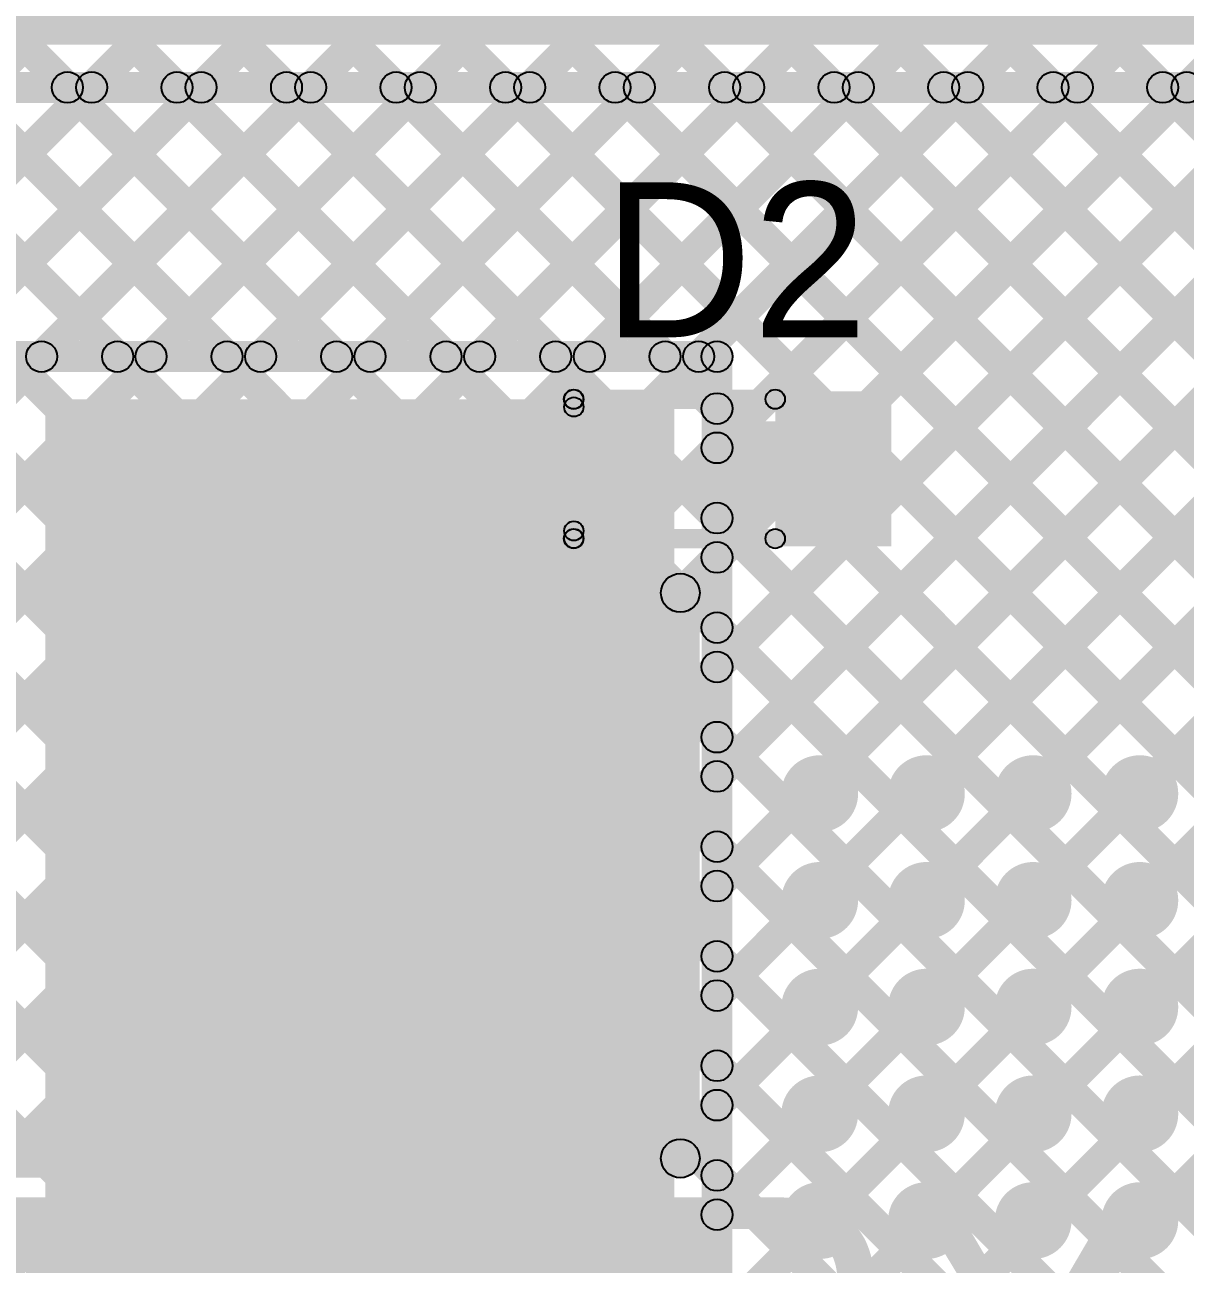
# Model space of a CAD drawing. Header units: millimetres. Extents: x -0.28 to 3.03, y -0.05 to 3.12.
# Drawn here: x 0.5597 to 0.8594, y 0.2677 to 0.5877 of the extents above; entities that cross this region are included whole.
import ezdxf

# ---------------------------------------------------------------- set-up
doc = ezdxf.new("R2010")
doc.units = ezdxf.units.MM
doc.header["$MEASUREMENT"] = 0
for name, color, linetype in [('BottomLayer', 5, 'Continuous'), ('BottomSolder', 6, 'Continuous'), ('TopLayer', 1, 'Continuous'), ('TopOverlay', 2, 'Continuous'), ('TopPaste', 8, 'Continuous'), ('TopSolder', 216, 'Continuous'), ('ViaHoleLayer', 16, 'Continuous')]:
    doc.layers.add(name, color=color, linetype=linetype)

# ---------------------------------------------------------------- blocks, each defined once
blk = doc.blocks.new('LESD5Z5_0CT1G_13')
at = {"layer": 'TopLayer'}
for points in [[(-0.03583, 0.00827), (-0.01929, 0.00827), (-0.01929, -0.00827), (-0.03583, -0.00827)], [(0.01929, 0.00827), (0.03583, 0.00827), (0.03583, -0.00827), (0.01929, -0.00827)]]:
    blk.add_hatch(color=1, dxfattribs=at).paths.add_polyline_path(points)
at = {"layer": 'TopOverlay'}
h = blk.add_hatch(color=2, dxfattribs=at)
edge = h.paths.add_edge_path()
edge.add_arc((-0.024, 0.018), 0.0025, 0, 360)
h = blk.add_hatch(color=2, dxfattribs=at)
edge = h.paths.add_edge_path()
edge.add_arc((-0.02394, 0.01797), 0.0025, 0, 360)
for points in [[(-0.024, 0.0155), (-0.024, 0.0205), (0.02806, 0.0205), (0.02806, 0.0155)], [(0.02806, 0.011), (0.05806, 0.011), (0.05806, 0.02), (0.02806, 0.02)], [(-0.02144, 0.016), (-0.02644, 0.016), (-0.02644, 0.01797), (-0.02144, 0.01797)], [(0.038, -0.015), (0.05806, -0.015), (0.05806, 0.015), (0.038, 0.015)], [(0.02806, -0.02), (0.05806, -0.02), (0.05806, -0.011), (0.02806, -0.011)], [(-0.024, -0.0205), (-0.024, -0.0155), (0.02806, -0.0155), (0.02806, -0.0205)], [(-0.02144, -0.01797), (-0.02644, -0.01797), (-0.02644, -0.016), (-0.02144, -0.016)]]:
    blk.add_hatch(color=2, dxfattribs=at).paths.add_polyline_path(points)
h = blk.add_hatch(color=2, dxfattribs=at)
edge = h.paths.add_edge_path()
edge.add_arc((0.02806, 0.018), 0.0025, 0, 360)
h = blk.add_hatch(color=2, dxfattribs=at)
edge = h.paths.add_edge_path()
edge.add_arc((-0.02394, 0.016), 0.0025, 0, 360)
h = blk.add_hatch(color=2, dxfattribs=at)
edge = h.paths.add_edge_path()
edge.add_arc((-0.024, -0.018), 0.0025, 0, 360)
h = blk.add_hatch(color=2, dxfattribs=at)
edge = h.paths.add_edge_path()
edge.add_arc((-0.02394, -0.016), 0.0025, 0, 360)
h = blk.add_hatch(color=2, dxfattribs=at)
edge = h.paths.add_edge_path()
edge.add_arc((-0.02394, -0.01797), 0.0025, 0, 360)
h = blk.add_hatch(color=2, dxfattribs=at)
edge = h.paths.add_edge_path()
edge.add_arc((0.02806, -0.018), 0.0025, 0, 360)
at = {"layer": 'TopPaste'}
for points in [[(-0.03583, 0.00827), (-0.01929, 0.00827), (-0.01929, -0.00827), (-0.03583, -0.00827)], [(0.01929, 0.00827), (0.03583, 0.00827), (0.03583, -0.00827), (0.01929, -0.00827)]]:
    blk.add_hatch(color=8, dxfattribs=at).paths.add_polyline_path(points)
at = {"layer": 'TopSolder'}
for points in [[(-0.03983, 0.01227), (-0.01529, 0.01227), (-0.01529, -0.01227), (-0.03983, -0.01227)], [(0.01529, 0.01227), (0.03983, 0.01227), (0.03983, -0.01227), (0.01529, -0.01227)]]:
    blk.add_hatch(color=216, dxfattribs=at).paths.add_polyline_path(points)
at = {"layer": 'TopOverlay'}
for centre in [(-0.024, 0.018), (-0.02394, 0.01797), (0.02806, 0.018), (-0.02394, 0.016), (-0.024, -0.018), (-0.02394, -0.016), (-0.02394, -0.01797), (0.02806, -0.018)]:
    blk.add_circle(centre, 0.0025, dxfattribs=at)
blk = doc.blocks.new('RES_2512_62')
at = {"layer": 'TopLayer'}
blk.add_hatch(color=1, dxfattribs=at).paths.add_polyline_path([(-0.15945, 0.06693), (-0.09646, 0.06693), (-0.09646, -0.06693), (-0.15945, -0.06693)])
at = {"layer": 'TopOverlay'}
h = blk.add_hatch(color=2, dxfattribs=at)
edge = h.paths.add_edge_path()
edge.add_arc((-0.167, 0.073), 0.005, 0, 360)
h = blk.add_hatch(color=2, dxfattribs=at)
edge = h.paths.add_edge_path()
edge.add_arc((-0.167, 0.073), 0.005, 0, 360)
for points in [[(0.16679, 0.078), (0.16679, 0.068), (-0.167, 0.068), (-0.167, 0.078)], [(-0.172, 0.073), (-0.162, 0.073), (-0.162, -0.073), (-0.172, -0.073)], [(0.16679, -0.068), (0.16679, -0.078), (-0.167, -0.078), (-0.167, -0.068)]]:
    blk.add_hatch(color=2, dxfattribs=at).paths.add_polyline_path(points)
h = blk.add_hatch(color=2, dxfattribs=at)
edge = h.paths.add_edge_path()
edge.add_arc((-0.167, -0.073), 0.005, 0, 360)
h = blk.add_hatch(color=2, dxfattribs=at)
edge = h.paths.add_edge_path()
edge.add_arc((-0.167, -0.073), 0.005, 0, 360)
at = {"layer": 'TopPaste'}
blk.add_hatch(color=8, dxfattribs=at).paths.add_polyline_path([(-0.15945, 0.06693), (-0.09646, 0.06693), (-0.09646, -0.06693), (-0.15945, -0.06693)])
at = {"layer": 'TopSolder'}
blk.add_hatch(color=216, dxfattribs=at).paths.add_polyline_path([(-0.16345, 0.07093), (-0.09246, 0.07093), (-0.09246, -0.07093), (-0.16345, -0.07093)])
at = {"layer": 'TopOverlay'}
for centre in [(-0.167, 0.073), (-0.167, 0.073), (-0.167, -0.073), (-0.167, -0.073)]:
    blk.add_circle(centre, 0.005, dxfattribs=at)

msp = doc.modelspace()

# ---------------------------------------------------------------- hatches: boundary and pattern name
at = {"layer": 'BottomLayer'}
for points in [[(0.211, 0.5825), (0.211, 0.6075), (1.107, 0.6075), (1.107, 0.5825)], [(0.0592, 0.04808), (0.05354, 0.05373), (0.57414, 0.57433), (0.57979, 0.56867)], [(0.08748, 0.04808), (0.08183, 0.05373), (0.60242, 0.57433), (0.60808, 0.56867)], [(0.11577, 0.04808), (0.11011, 0.05373), (0.63071, 0.57433), (0.63636, 0.56867)], [(0.14405, 0.04808), (0.13839, 0.05373), (0.65899, 0.57433), (0.66465, 0.56867)], [(0.17234, 0.04808), (0.16668, 0.05373), (0.68727, 0.57433), (0.69293, 0.56867)], [(0.20062, 0.04808), (0.19496, 0.05373), (0.71556, 0.57433), (0.72122, 0.56867)], [(0.22073, 0.5675), (0.22073, 0.5755), (1.09727, 0.5755), (1.09727, 0.5675)], [(0.2289, 0.04808), (0.22325, 0.05373), (0.74384, 0.57433), (0.7495, 0.56867)], [(0.25719, 0.04808), (0.25153, 0.05373), (0.77213, 0.57433), (0.77778, 0.56867)], [(0.25677, 0.56867), (0.26242, 0.57433), (0.68392, 0.15283), (0.67827, 0.14717)], [(0.28547, 0.04808), (0.27982, 0.05373), (0.80041, 0.57433), (0.80607, 0.56867)], [(0.28505, 0.56867), (0.29071, 0.57433), (0.71221, 0.15283), (0.70655, 0.14717)], [(0.31376, 0.04808), (0.3081, 0.05373), (0.8287, 0.57433), (0.83435, 0.56867)], [(0.31334, 0.56867), (0.31899, 0.57433), (0.83959, 0.05373), (0.83393, 0.04808)], [(0.34204, 0.04808), (0.33638, 0.05373), (0.85698, 0.57433), (0.86264, 0.56867)], [(0.34162, 0.56867), (0.34728, 0.57433), (0.86787, 0.05373), (0.86221, 0.04808)], [(0.37033, 0.04808), (0.36467, 0.05373), (0.88526, 0.57433), (0.89092, 0.56867)], [(0.3699, 0.56867), (0.37556, 0.57433), (0.89616, 0.05373), (0.8905, 0.04808)], [(0.39861, 0.04808), (0.39295, 0.05373), (0.91355, 0.57433), (0.91921, 0.56867)], [(0.39819, 0.56867), (0.40385, 0.57433), (0.92444, 0.05373), (0.91878, 0.04808)], [(0.42647, 0.56867), (0.43213, 0.57433), (0.95272, 0.05373), (0.94707, 0.04808)], [(0.45476, 0.56867), (0.46041, 0.57433), (0.98101, 0.05373), (0.97535, 0.04808)], [(0.48304, 0.56867), (0.4887, 0.57433), (1.00929, 0.05373), (1.00364, 0.04808)], [(0.51133, 0.56867), (0.51698, 0.57433), (1.03758, 0.05373), (1.03192, 0.04808)], [(0.53961, 0.56867), (0.54527, 0.57433), (1.06586, 0.05373), (1.0602, 0.04808)], [(0.56789, 0.56867), (0.57355, 0.57433), (1.09415, 0.05373), (1.08849, 0.04808)], [(0.59618, 0.56867), (0.60184, 0.57433), (1.12243, 0.05373), (1.11677, 0.04808)], [(0.62446, 0.56867), (0.63012, 0.57433), (1.15071, 0.05373), (1.14506, 0.04808)], [(0.65275, 0.56867), (0.6584, 0.57433), (1.179, 0.05373), (1.17334, 0.04808)], [(0.68103, 0.56867), (0.68669, 0.57433), (1.20728, 0.05373), (1.20163, 0.04808)], [(0.70932, 0.56867), (0.71497, 0.57433), (1.23557, 0.05373), (1.22991, 0.04808)], [(0.7376, 0.56867), (0.74326, 0.57433), (0.88133, 0.43625), (0.87568, 0.4306)], [(0.76588, 0.56867), (0.77154, 0.57433), (0.88133, 0.46454), (0.87568, 0.45888)], [(0.79417, 0.56867), (0.79983, 0.57433), (0.88133, 0.49282), (0.87568, 0.48716)], [(0.82245, 0.56867), (0.82811, 0.57433), (0.88411, 0.51832), (0.87846, 0.51267)], [(0.85074, 0.56867), (0.85639, 0.57433), (0.9124, 0.51832), (0.90674, 0.51267)], [(0.42689, 0.04808), (0.42124, 0.05373), (0.87568, 0.50817), (0.88133, 0.50251)], [(0.55427, 0.14717), (0.54862, 0.15283), (0.87568, 0.47989), (0.88133, 0.47423)], [(0.58256, 0.14717), (0.5769, 0.15283), (0.87568, 0.4516), (0.88133, 0.44595)], [(0.6957, 0.14717), (0.69004, 0.15283), (0.98567, 0.44846), (0.99132, 0.4428)], [(0.72398, 0.14717), (0.71832, 0.15283), (1.00202, 0.43652), (1.00767, 0.43087)], [(0.61084, 0.14717), (0.60519, 0.15283), (0.88569, 0.43333), (0.89135, 0.42768)], [(0.63913, 0.14717), (0.63347, 0.15283), (0.91397, 0.43333), (0.91963, 0.42768)], [(0.66741, 0.14717), (0.66175, 0.15283), (0.94226, 0.43333), (0.94792, 0.42768)]]:
    msp.add_hatch(color=5, dxfattribs=at).paths.add_polyline_path(points)
h = msp.add_hatch(color=5, dxfattribs=at)
edge = h.paths.add_edge_path()
edge.add_arc((0.57072, 0.5715), 0.004, 0, 360)
h = msp.add_hatch(color=5, dxfattribs=at)
edge = h.paths.add_edge_path()
edge.add_arc((0.57697, 0.5715), 0.004, 0, 360)
h = msp.add_hatch(color=5, dxfattribs=at)
edge = h.paths.add_edge_path()
edge.add_arc((0.59901, 0.5715), 0.004, 0, 360)
h = msp.add_hatch(color=5, dxfattribs=at)
edge = h.paths.add_edge_path()
edge.add_arc((0.60525, 0.5715), 0.004, 0, 360)
h = msp.add_hatch(color=5, dxfattribs=at)
edge = h.paths.add_edge_path()
edge.add_arc((0.62729, 0.5715), 0.004, 0, 360)
h = msp.add_hatch(color=5, dxfattribs=at)
edge = h.paths.add_edge_path()
edge.add_arc((0.63353, 0.5715), 0.004, 0, 360)
h = msp.add_hatch(color=5, dxfattribs=at)
edge = h.paths.add_edge_path()
edge.add_arc((0.65558, 0.5715), 0.004, 0, 360)
h = msp.add_hatch(color=5, dxfattribs=at)
edge = h.paths.add_edge_path()
edge.add_arc((0.66182, 0.5715), 0.004, 0, 360)
h = msp.add_hatch(color=5, dxfattribs=at)
edge = h.paths.add_edge_path()
edge.add_arc((0.68386, 0.5715), 0.004, 0, 360)
h = msp.add_hatch(color=5, dxfattribs=at)
edge = h.paths.add_edge_path()
edge.add_arc((0.6901, 0.5715), 0.004, 0, 360)
h = msp.add_hatch(color=5, dxfattribs=at)
edge = h.paths.add_edge_path()
edge.add_arc((0.71214, 0.5715), 0.004, 0, 360)
h = msp.add_hatch(color=5, dxfattribs=at)
edge = h.paths.add_edge_path()
edge.add_arc((0.71839, 0.5715), 0.004, 0, 360)
h = msp.add_hatch(color=5, dxfattribs=at)
edge = h.paths.add_edge_path()
edge.add_arc((0.74043, 0.5715), 0.004, 0, 360)
h = msp.add_hatch(color=5, dxfattribs=at)
edge = h.paths.add_edge_path()
edge.add_arc((0.74667, 0.5715), 0.004, 0, 360)
h = msp.add_hatch(color=5, dxfattribs=at)
edge = h.paths.add_edge_path()
edge.add_arc((0.76871, 0.5715), 0.004, 0, 360)
h = msp.add_hatch(color=5, dxfattribs=at)
edge = h.paths.add_edge_path()
edge.add_arc((0.77496, 0.5715), 0.004, 0, 360)
h = msp.add_hatch(color=5, dxfattribs=at)
edge = h.paths.add_edge_path()
edge.add_arc((0.797, 0.5715), 0.004, 0, 360)
h = msp.add_hatch(color=5, dxfattribs=at)
edge = h.paths.add_edge_path()
edge.add_arc((0.80324, 0.5715), 0.004, 0, 360)
h = msp.add_hatch(color=5, dxfattribs=at)
edge = h.paths.add_edge_path()
edge.add_arc((0.82528, 0.5715), 0.004, 0, 360)
h = msp.add_hatch(color=5, dxfattribs=at)
edge = h.paths.add_edge_path()
edge.add_arc((0.83152, 0.5715), 0.004, 0, 360)
h = msp.add_hatch(color=5, dxfattribs=at)
edge = h.paths.add_edge_path()
edge.add_arc((0.85357, 0.5715), 0.004, 0, 360)
h = msp.add_hatch(color=5, dxfattribs=at)
edge = h.paths.add_edge_path()
edge.add_arc((0.85981, 0.5715), 0.004, 0, 360)
h = msp.add_hatch(color=5, dxfattribs=at)
edge = h.paths.add_edge_path()
edge.add_arc((0.765, 0.38917), 0.00886, 0, 360)
h = msp.add_hatch(color=5, dxfattribs=at)
edge = h.paths.add_edge_path()
edge.add_arc((0.79256, 0.38917), 0.00886, 0, 360)
h = msp.add_hatch(color=5, dxfattribs=at)
edge = h.paths.add_edge_path()
edge.add_arc((0.82012, 0.38917), 0.00886, 0, 360)
h = msp.add_hatch(color=5, dxfattribs=at)
edge = h.paths.add_edge_path()
edge.add_arc((0.84768, 0.38917), 0.00886, 0, 360)
h = msp.add_hatch(color=5, dxfattribs=at)
edge = h.paths.add_edge_path()
edge.add_arc((0.765, 0.36161), 0.00886, 0, 360)
h = msp.add_hatch(color=5, dxfattribs=at)
edge = h.paths.add_edge_path()
edge.add_arc((0.79256, 0.36161), 0.00886, 0, 360)
h = msp.add_hatch(color=5, dxfattribs=at)
edge = h.paths.add_edge_path()
edge.add_arc((0.82012, 0.36161), 0.00886, 0, 360)
h = msp.add_hatch(color=5, dxfattribs=at)
edge = h.paths.add_edge_path()
edge.add_arc((0.84768, 0.36161), 0.00886, 0, 360)
h = msp.add_hatch(color=5, dxfattribs=at)
edge = h.paths.add_edge_path()
edge.add_arc((0.765, 0.33406), 0.00886, 0, 360)
h = msp.add_hatch(color=5, dxfattribs=at)
edge = h.paths.add_edge_path()
edge.add_arc((0.79256, 0.33406), 0.00886, 0, 360)
h = msp.add_hatch(color=5, dxfattribs=at)
edge = h.paths.add_edge_path()
edge.add_arc((0.82012, 0.33406), 0.00886, 0, 360)
h = msp.add_hatch(color=5, dxfattribs=at)
edge = h.paths.add_edge_path()
edge.add_arc((0.84768, 0.33406), 0.00886, 0, 360)
h = msp.add_hatch(color=5, dxfattribs=at)
edge = h.paths.add_edge_path()
edge.add_arc((0.765, 0.3065), 0.00886, 0, 360)
h = msp.add_hatch(color=5, dxfattribs=at)
edge = h.paths.add_edge_path()
edge.add_arc((0.79256, 0.3065), 0.00886, 0, 360)
h = msp.add_hatch(color=5, dxfattribs=at)
edge = h.paths.add_edge_path()
edge.add_arc((0.82012, 0.3065), 0.00886, 0, 360)
h = msp.add_hatch(color=5, dxfattribs=at)
edge = h.paths.add_edge_path()
edge.add_arc((0.84768, 0.3065), 0.00886, 0, 360)
h = msp.add_hatch(color=5, dxfattribs=at)
edge = h.paths.add_edge_path()
edge.add_arc((0.765, 0.27894), 0.00886, 0, 360)
h = msp.add_hatch(color=5, dxfattribs=at)
edge = h.paths.add_edge_path()
edge.add_arc((0.79256, 0.27894), 0.00886, 0, 360)
h = msp.add_hatch(color=5, dxfattribs=at)
edge = h.paths.add_edge_path()
edge.add_arc((0.82012, 0.27894), 0.00886, 0, 360)
h = msp.add_hatch(color=5, dxfattribs=at)
edge = h.paths.add_edge_path()
edge.add_arc((0.84768, 0.27894), 0.00886, 0, 360)
at = {"layer": 'BottomSolder'}
h = msp.add_hatch(color=6, dxfattribs=at)
edge = h.paths.add_edge_path()
edge.add_arc((0.765, 0.38917), 0.00991, 0, 360)
h = msp.add_hatch(color=6, dxfattribs=at)
edge = h.paths.add_edge_path()
edge.add_arc((0.79256, 0.38917), 0.00991, 0, 360)
h = msp.add_hatch(color=6, dxfattribs=at)
edge = h.paths.add_edge_path()
edge.add_arc((0.82012, 0.38917), 0.00991, 0, 360)
h = msp.add_hatch(color=6, dxfattribs=at)
edge = h.paths.add_edge_path()
edge.add_arc((0.84768, 0.38917), 0.00991, 0, 360)
h = msp.add_hatch(color=6, dxfattribs=at)
edge = h.paths.add_edge_path()
edge.add_arc((0.765, 0.36161), 0.00991, 0, 360)
h = msp.add_hatch(color=6, dxfattribs=at)
edge = h.paths.add_edge_path()
edge.add_arc((0.79256, 0.36161), 0.00991, 0, 360)
h = msp.add_hatch(color=6, dxfattribs=at)
edge = h.paths.add_edge_path()
edge.add_arc((0.82012, 0.36161), 0.00991, 0, 360)
h = msp.add_hatch(color=6, dxfattribs=at)
edge = h.paths.add_edge_path()
edge.add_arc((0.84768, 0.36161), 0.00991, 0, 360)
h = msp.add_hatch(color=6, dxfattribs=at)
edge = h.paths.add_edge_path()
edge.add_arc((0.765, 0.33406), 0.00991, 0, 360)
h = msp.add_hatch(color=6, dxfattribs=at)
edge = h.paths.add_edge_path()
edge.add_arc((0.79256, 0.33406), 0.00991, 0, 360)
h = msp.add_hatch(color=6, dxfattribs=at)
edge = h.paths.add_edge_path()
edge.add_arc((0.82012, 0.33406), 0.00991, 0, 360)
h = msp.add_hatch(color=6, dxfattribs=at)
edge = h.paths.add_edge_path()
edge.add_arc((0.84768, 0.33406), 0.00991, 0, 360)
h = msp.add_hatch(color=6, dxfattribs=at)
edge = h.paths.add_edge_path()
edge.add_arc((0.765, 0.3065), 0.00991, 0, 360)
h = msp.add_hatch(color=6, dxfattribs=at)
edge = h.paths.add_edge_path()
edge.add_arc((0.79256, 0.3065), 0.00991, 0, 360)
h = msp.add_hatch(color=6, dxfattribs=at)
edge = h.paths.add_edge_path()
edge.add_arc((0.82012, 0.3065), 0.00991, 0, 360)
h = msp.add_hatch(color=6, dxfattribs=at)
edge = h.paths.add_edge_path()
edge.add_arc((0.84768, 0.3065), 0.00991, 0, 360)
h = msp.add_hatch(color=6, dxfattribs=at)
edge = h.paths.add_edge_path()
edge.add_arc((0.765, 0.27894), 0.00991, 0, 360)
h = msp.add_hatch(color=6, dxfattribs=at)
edge = h.paths.add_edge_path()
edge.add_arc((0.79256, 0.27894), 0.00991, 0, 360)
h = msp.add_hatch(color=6, dxfattribs=at)
edge = h.paths.add_edge_path()
edge.add_arc((0.82012, 0.27894), 0.00991, 0, 360)
h = msp.add_hatch(color=6, dxfattribs=at)
edge = h.paths.add_edge_path()
edge.add_arc((0.84768, 0.27894), 0.00991, 0, 360)
at = {"layer": 'TopLayer'}
for points in [[(0.42801, 0.44517), (0.42235, 0.45083), (0.76535, 0.79383), (0.77101, 0.78817)], [(0.45629, 0.44517), (0.45064, 0.45083), (0.79364, 0.79383), (0.79929, 0.78817)], [(0.45629, 0.44517), (0.45064, 0.45083), (0.79364, 0.79383), (0.79929, 0.78817)], [(0.48183, 0.44242), (0.47617, 0.44808), (0.82192, 0.79383), (0.82758, 0.78817)], [(0.54638, 0.78817), (0.55204, 0.79383), (0.88133, 0.46454), (0.87568, 0.45888)], [(0.56686, 0.49917), (0.56121, 0.50483), (0.85021, 0.79383), (0.85586, 0.78817)], [(0.57467, 0.78817), (0.58033, 0.79383), (0.88133, 0.49282), (0.87568, 0.48716)], [(0.59515, 0.49917), (0.58949, 0.50483), (0.87849, 0.79383), (0.88415, 0.78817)], [(0.60595, 0.78517), (0.61161, 0.79083), (0.88411, 0.51832), (0.87846, 0.51267)], [(0.63424, 0.78517), (0.63989, 0.79083), (0.91083, 0.51989), (0.90517, 0.51424)], [(0.62343, 0.49917), (0.61777, 0.50483), (0.89217, 0.77923), (0.89783, 0.77357)], [(0.54117, 0.7651), (0.54683, 0.77076), (0.88133, 0.43625), (0.87568, 0.4306)], [(0.65172, 0.49917), (0.64606, 0.50483), (0.89217, 0.75094), (0.89783, 0.74528)], [(0.54117, 0.73682), (0.54683, 0.74247), (1.23617, 0.05313), (1.23052, 0.04747)], [(0.68, 0.49917), (0.67434, 0.50483), (0.89927, 0.72976), (0.90493, 0.7241)], [(0.7413, 0.39077), (0.73564, 0.39642), (1.06905, 0.72983), (1.07471, 0.72417)], [(0.70828, 0.49917), (0.70263, 0.50483), (0.92013, 0.72233), (0.92579, 0.71668)], [(0.73657, 0.49917), (0.73091, 0.50483), (0.94842, 0.72233), (0.95407, 0.71668)], [(0.7413, 0.47562), (0.73564, 0.48128), (0.9767, 0.72233), (0.98236, 0.71668)], [(0.7413, 0.41905), (0.73564, 0.42471), (1.03327, 0.72233), (1.03892, 0.71668)], [(0.7413, 0.44734), (0.73564, 0.45299), (1.00498, 0.72233), (1.01064, 0.71668)], [(0.54117, 0.70853), (0.54683, 0.71419), (1.20789, 0.05313), (1.20223, 0.04747)], [(0.54117, 0.68025), (0.54683, 0.6859), (0.7279, 0.50483), (0.72225, 0.49917)], [(0.43511, 0.67317), (0.44077, 0.67883), (0.61477, 0.50483), (0.60911, 0.49917)], [(0.46339, 0.67317), (0.46905, 0.67883), (0.64305, 0.50483), (0.63739, 0.49917)], [(0.49168, 0.67317), (0.49734, 0.67883), (0.67134, 0.50483), (0.66568, 0.49917)], [(0.51996, 0.67317), (0.52562, 0.67883), (0.69962, 0.50483), (0.69396, 0.49917)], [(0.42517, 0.65483), (0.43083, 0.66048), (0.58648, 0.50483), (0.58083, 0.49917)], [(0.554, 0.498), (0.554, 0.506), (0.73847, 0.506), (0.73847, 0.498)], [(0.7413, 0.36248), (0.73564, 0.36814), (0.87568, 0.50817), (0.88133, 0.50251)], [(0.74247, 0.0503), (0.73447, 0.0503), (0.73447, 0.502), (0.74247, 0.502)], [(0.565, 0.037), (0.72747, 0.037), (0.72747, 0.491), (0.565, 0.491)], [(0.73564, 0.48577), (0.7413, 0.49143), (1.1796, 0.05313), (1.17395, 0.04747)], [(0.7413, 0.3342), (0.73564, 0.33986), (0.87568, 0.47989), (0.88133, 0.47423)], [(0.73564, 0.45749), (0.7413, 0.46315), (1.15132, 0.05313), (1.14566, 0.04747)], [(0.7413, 0.30591), (0.73564, 0.31157), (0.87568, 0.4516), (0.88133, 0.44595)], [(0.7413, 0.19278), (0.73564, 0.19843), (0.98567, 0.44846), (0.99132, 0.4428)], [(0.7413, 0.16449), (0.73564, 0.17015), (1.00202, 0.43652), (1.00767, 0.43087)], [(0.73564, 0.42921), (0.7413, 0.43486), (1.12304, 0.05313), (1.11738, 0.04747)], [(0.7413, 0.24935), (0.73564, 0.255), (0.91397, 0.43333), (0.91963, 0.42768)], [(0.7413, 0.27763), (0.73564, 0.28329), (0.88569, 0.43333), (0.89135, 0.42768)], [(0.7413, 0.22106), (0.73564, 0.22672), (0.94226, 0.43333), (0.94792, 0.42768)], [(0.73564, 0.40092), (0.7413, 0.40658), (1.09475, 0.05313), (1.08909, 0.04747)], [(0.73564, 0.37264), (0.7413, 0.37829), (1.06647, 0.05313), (1.06081, 0.04747)], [(0.73564, 0.34435), (0.7413, 0.35001), (1.03818, 0.05313), (1.03253, 0.04747)], [(0.73564, 0.31607), (0.7413, 0.32173), (1.0099, 0.05313), (1.00424, 0.04747)], [(0.73564, 0.28778), (0.7413, 0.29344), (0.98161, 0.05313), (0.97596, 0.04747)]]:
    msp.add_hatch(color=1, dxfattribs=at).paths.add_polyline_path(points)
h = msp.add_hatch(color=1, dxfattribs=at)
edge = h.paths.add_edge_path()
edge.add_arc((0.56403, 0.502), 0.004, 0, 360)
h = msp.add_hatch(color=1, dxfattribs=at)
edge = h.paths.add_edge_path()
edge.add_arc((0.58365, 0.502), 0.004, 0, 360)
h = msp.add_hatch(color=1, dxfattribs=at)
edge = h.paths.add_edge_path()
edge.add_arc((0.59232, 0.502), 0.004, 0, 360)
h = msp.add_hatch(color=1, dxfattribs=at)
edge = h.paths.add_edge_path()
edge.add_arc((0.61194, 0.502), 0.004, 0, 360)
h = msp.add_hatch(color=1, dxfattribs=at)
edge = h.paths.add_edge_path()
edge.add_arc((0.6206, 0.502), 0.004, 0, 360)
h = msp.add_hatch(color=1, dxfattribs=at)
edge = h.paths.add_edge_path()
edge.add_arc((0.64022, 0.502), 0.004, 0, 360)
h = msp.add_hatch(color=1, dxfattribs=at)
edge = h.paths.add_edge_path()
edge.add_arc((0.64889, 0.502), 0.004, 0, 360)
h = msp.add_hatch(color=1, dxfattribs=at)
edge = h.paths.add_edge_path()
edge.add_arc((0.66851, 0.502), 0.004, 0, 360)
h = msp.add_hatch(color=1, dxfattribs=at)
edge = h.paths.add_edge_path()
edge.add_arc((0.67717, 0.502), 0.004, 0, 360)
h = msp.add_hatch(color=1, dxfattribs=at)
edge = h.paths.add_edge_path()
edge.add_arc((0.69679, 0.502), 0.004, 0, 360)
h = msp.add_hatch(color=1, dxfattribs=at)
edge = h.paths.add_edge_path()
edge.add_arc((0.70546, 0.502), 0.004, 0, 360)
h = msp.add_hatch(color=1, dxfattribs=at)
edge = h.paths.add_edge_path()
edge.add_arc((0.72508, 0.502), 0.004, 0, 360)
h = msp.add_hatch(color=1, dxfattribs=at)
edge = h.paths.add_edge_path()
edge.add_arc((0.73374, 0.502), 0.004, 0, 360)
h = msp.add_hatch(color=1, dxfattribs=at)
edge = h.paths.add_edge_path()
edge.add_arc((0.73847, 0.502), 0.004, 0, 360)
h = msp.add_hatch(color=1, dxfattribs=at)
edge = h.paths.add_edge_path()
edge.add_arc((0.73847, 0.502), 0.004, 0, 360)
h = msp.add_hatch(color=1, dxfattribs=at)
edge = h.paths.add_edge_path()
edge.add_arc((0.73847, 0.4886), 0.004, 0, 360)
h = msp.add_hatch(color=1, dxfattribs=at)
edge = h.paths.add_edge_path()
edge.add_arc((0.73847, 0.47845), 0.004, 0, 360)
h = msp.add_hatch(color=1, dxfattribs=at)
edge = h.paths.add_edge_path()
edge.add_arc((0.73847, 0.46032), 0.004, 0, 360)
h = msp.add_hatch(color=1, dxfattribs=at)
edge = h.paths.add_edge_path()
edge.add_arc((0.73847, 0.45016), 0.004, 0, 360)
h = msp.add_hatch(color=1, dxfattribs=at)
edge = h.paths.add_edge_path()
edge.add_arc((0.73847, 0.43203), 0.004, 0, 360)
h = msp.add_hatch(color=1, dxfattribs=at)
edge = h.paths.add_edge_path()
edge.add_arc((0.73847, 0.42188), 0.004, 0, 360)
h = msp.add_hatch(color=1, dxfattribs=at)
edge = h.paths.add_edge_path()
edge.add_arc((0.73847, 0.40375), 0.004, 0, 360)
h = msp.add_hatch(color=1, dxfattribs=at)
edge = h.paths.add_edge_path()
edge.add_arc((0.73847, 0.3936), 0.004, 0, 360)
h = msp.add_hatch(color=1, dxfattribs=at)
edge = h.paths.add_edge_path()
edge.add_arc((0.765, 0.38917), 0.00886, 0, 360)
h = msp.add_hatch(color=1, dxfattribs=at)
edge = h.paths.add_edge_path()
edge.add_arc((0.79256, 0.38917), 0.00886, 0, 360)
h = msp.add_hatch(color=1, dxfattribs=at)
edge = h.paths.add_edge_path()
edge.add_arc((0.82012, 0.38917), 0.00886, 0, 360)
h = msp.add_hatch(color=1, dxfattribs=at)
edge = h.paths.add_edge_path()
edge.add_arc((0.84768, 0.38917), 0.00886, 0, 360)
h = msp.add_hatch(color=1, dxfattribs=at)
edge = h.paths.add_edge_path()
edge.add_arc((0.73847, 0.37547), 0.004, 0, 360)
h = msp.add_hatch(color=1, dxfattribs=at)
edge = h.paths.add_edge_path()
edge.add_arc((0.73847, 0.36531), 0.004, 0, 360)
h = msp.add_hatch(color=1, dxfattribs=at)
edge = h.paths.add_edge_path()
edge.add_arc((0.765, 0.36161), 0.00886, 0, 360)
h = msp.add_hatch(color=1, dxfattribs=at)
edge = h.paths.add_edge_path()
edge.add_arc((0.79256, 0.36161), 0.00886, 0, 360)
h = msp.add_hatch(color=1, dxfattribs=at)
edge = h.paths.add_edge_path()
edge.add_arc((0.82012, 0.36161), 0.00886, 0, 360)
h = msp.add_hatch(color=1, dxfattribs=at)
edge = h.paths.add_edge_path()
edge.add_arc((0.84768, 0.36161), 0.00886, 0, 360)
h = msp.add_hatch(color=1, dxfattribs=at)
edge = h.paths.add_edge_path()
edge.add_arc((0.73847, 0.34718), 0.004, 0, 360)
h = msp.add_hatch(color=1, dxfattribs=at)
edge = h.paths.add_edge_path()
edge.add_arc((0.765, 0.33406), 0.00886, 0, 360)
h = msp.add_hatch(color=1, dxfattribs=at)
edge = h.paths.add_edge_path()
edge.add_arc((0.79256, 0.33406), 0.00886, 0, 360)
h = msp.add_hatch(color=1, dxfattribs=at)
edge = h.paths.add_edge_path()
edge.add_arc((0.82012, 0.33406), 0.00886, 0, 360)
h = msp.add_hatch(color=1, dxfattribs=at)
edge = h.paths.add_edge_path()
edge.add_arc((0.84768, 0.33406), 0.00886, 0, 360)
h = msp.add_hatch(color=1, dxfattribs=at)
edge = h.paths.add_edge_path()
edge.add_arc((0.73847, 0.33703), 0.004, 0, 360)
h = msp.add_hatch(color=1, dxfattribs=at)
edge = h.paths.add_edge_path()
edge.add_arc((0.73847, 0.3189), 0.004, 0, 360)
h = msp.add_hatch(color=1, dxfattribs=at)
edge = h.paths.add_edge_path()
edge.add_arc((0.765, 0.3065), 0.00886, 0, 360)
h = msp.add_hatch(color=1, dxfattribs=at)
edge = h.paths.add_edge_path()
edge.add_arc((0.79256, 0.3065), 0.00886, 0, 360)
h = msp.add_hatch(color=1, dxfattribs=at)
edge = h.paths.add_edge_path()
edge.add_arc((0.82012, 0.3065), 0.00886, 0, 360)
h = msp.add_hatch(color=1, dxfattribs=at)
edge = h.paths.add_edge_path()
edge.add_arc((0.84768, 0.3065), 0.00886, 0, 360)
h = msp.add_hatch(color=1, dxfattribs=at)
edge = h.paths.add_edge_path()
edge.add_arc((0.73847, 0.30874), 0.004, 0, 360)
h = msp.add_hatch(color=1, dxfattribs=at)
edge = h.paths.add_edge_path()
edge.add_arc((0.73847, 0.29061), 0.004, 0, 360)
h = msp.add_hatch(color=1, dxfattribs=at)
edge = h.paths.add_edge_path()
edge.add_arc((0.765, 0.27894), 0.00886, 0, 360)
h = msp.add_hatch(color=1, dxfattribs=at)
edge = h.paths.add_edge_path()
edge.add_arc((0.79256, 0.27894), 0.00886, 0, 360)
h = msp.add_hatch(color=1, dxfattribs=at)
edge = h.paths.add_edge_path()
edge.add_arc((0.82012, 0.27894), 0.00886, 0, 360)
h = msp.add_hatch(color=1, dxfattribs=at)
edge = h.paths.add_edge_path()
edge.add_arc((0.84768, 0.27894), 0.00886, 0, 360)
h = msp.add_hatch(color=1, dxfattribs=at)
edge = h.paths.add_edge_path()
edge.add_arc((0.73847, 0.28046), 0.004, 0, 360)
at = {"layer": 'TopSolder'}
h = msp.add_hatch(color=216, dxfattribs=at)
edge = h.paths.add_edge_path()
edge.add_arc((0.765, 0.38917), 0.00991, 0, 360)
h = msp.add_hatch(color=216, dxfattribs=at)
edge = h.paths.add_edge_path()
edge.add_arc((0.79256, 0.38917), 0.00991, 0, 360)
h = msp.add_hatch(color=216, dxfattribs=at)
edge = h.paths.add_edge_path()
edge.add_arc((0.82012, 0.38917), 0.00991, 0, 360)
h = msp.add_hatch(color=216, dxfattribs=at)
edge = h.paths.add_edge_path()
edge.add_arc((0.84768, 0.38917), 0.00991, 0, 360)
h = msp.add_hatch(color=216, dxfattribs=at)
edge = h.paths.add_edge_path()
edge.add_arc((0.765, 0.36161), 0.00991, 0, 360)
h = msp.add_hatch(color=216, dxfattribs=at)
edge = h.paths.add_edge_path()
edge.add_arc((0.79256, 0.36161), 0.00991, 0, 360)
h = msp.add_hatch(color=216, dxfattribs=at)
edge = h.paths.add_edge_path()
edge.add_arc((0.82012, 0.36161), 0.00991, 0, 360)
h = msp.add_hatch(color=216, dxfattribs=at)
edge = h.paths.add_edge_path()
edge.add_arc((0.84768, 0.36161), 0.00991, 0, 360)
h = msp.add_hatch(color=216, dxfattribs=at)
edge = h.paths.add_edge_path()
edge.add_arc((0.765, 0.33406), 0.00991, 0, 360)
h = msp.add_hatch(color=216, dxfattribs=at)
edge = h.paths.add_edge_path()
edge.add_arc((0.79256, 0.33406), 0.00991, 0, 360)
h = msp.add_hatch(color=216, dxfattribs=at)
edge = h.paths.add_edge_path()
edge.add_arc((0.82012, 0.33406), 0.00991, 0, 360)
h = msp.add_hatch(color=216, dxfattribs=at)
edge = h.paths.add_edge_path()
edge.add_arc((0.84768, 0.33406), 0.00991, 0, 360)
h = msp.add_hatch(color=216, dxfattribs=at)
edge = h.paths.add_edge_path()
edge.add_arc((0.765, 0.3065), 0.00991, 0, 360)
h = msp.add_hatch(color=216, dxfattribs=at)
edge = h.paths.add_edge_path()
edge.add_arc((0.79256, 0.3065), 0.00991, 0, 360)
h = msp.add_hatch(color=216, dxfattribs=at)
edge = h.paths.add_edge_path()
edge.add_arc((0.82012, 0.3065), 0.00991, 0, 360)
h = msp.add_hatch(color=216, dxfattribs=at)
edge = h.paths.add_edge_path()
edge.add_arc((0.84768, 0.3065), 0.00991, 0, 360)
h = msp.add_hatch(color=216, dxfattribs=at)
edge = h.paths.add_edge_path()
edge.add_arc((0.765, 0.27894), 0.00991, 0, 360)
h = msp.add_hatch(color=216, dxfattribs=at)
edge = h.paths.add_edge_path()
edge.add_arc((0.79256, 0.27894), 0.00991, 0, 360)
h = msp.add_hatch(color=216, dxfattribs=at)
edge = h.paths.add_edge_path()
edge.add_arc((0.82012, 0.27894), 0.00991, 0, 360)
h = msp.add_hatch(color=216, dxfattribs=at)
edge = h.paths.add_edge_path()
edge.add_arc((0.84768, 0.27894), 0.00991, 0, 360)
at = {"layer": 'ViaHoleLayer'}
h = msp.add_hatch(color=16, dxfattribs=at)
edge = h.paths.add_edge_path()
edge.add_arc((0.765, 0.38917), 0.00591, 0, 360)
h = msp.add_hatch(color=16, dxfattribs=at)
edge = h.paths.add_edge_path()
edge.add_arc((0.79256, 0.38917), 0.00591, 0, 360)
h = msp.add_hatch(color=16, dxfattribs=at)
edge = h.paths.add_edge_path()
edge.add_arc((0.82012, 0.38917), 0.00591, 0, 360)
h = msp.add_hatch(color=16, dxfattribs=at)
edge = h.paths.add_edge_path()
edge.add_arc((0.84768, 0.38917), 0.00591, 0, 360)
h = msp.add_hatch(color=16, dxfattribs=at)
edge = h.paths.add_edge_path()
edge.add_arc((0.765, 0.36161), 0.00591, 0, 360)
h = msp.add_hatch(color=16, dxfattribs=at)
edge = h.paths.add_edge_path()
edge.add_arc((0.79256, 0.36161), 0.00591, 0, 360)
h = msp.add_hatch(color=16, dxfattribs=at)
edge = h.paths.add_edge_path()
edge.add_arc((0.82012, 0.36161), 0.00591, 0, 360)
h = msp.add_hatch(color=16, dxfattribs=at)
edge = h.paths.add_edge_path()
edge.add_arc((0.84768, 0.36161), 0.00591, 0, 360)
h = msp.add_hatch(color=16, dxfattribs=at)
edge = h.paths.add_edge_path()
edge.add_arc((0.765, 0.33406), 0.00591, 0, 360)
h = msp.add_hatch(color=16, dxfattribs=at)
edge = h.paths.add_edge_path()
edge.add_arc((0.79256, 0.33406), 0.00591, 0, 360)
h = msp.add_hatch(color=16, dxfattribs=at)
edge = h.paths.add_edge_path()
edge.add_arc((0.82012, 0.33406), 0.00591, 0, 360)
h = msp.add_hatch(color=16, dxfattribs=at)
edge = h.paths.add_edge_path()
edge.add_arc((0.84768, 0.33406), 0.00591, 0, 360)
h = msp.add_hatch(color=16, dxfattribs=at)
edge = h.paths.add_edge_path()
edge.add_arc((0.765, 0.3065), 0.00591, 0, 360)
h = msp.add_hatch(color=16, dxfattribs=at)
edge = h.paths.add_edge_path()
edge.add_arc((0.79256, 0.3065), 0.00591, 0, 360)
h = msp.add_hatch(color=16, dxfattribs=at)
edge = h.paths.add_edge_path()
edge.add_arc((0.82012, 0.3065), 0.00591, 0, 360)
h = msp.add_hatch(color=16, dxfattribs=at)
edge = h.paths.add_edge_path()
edge.add_arc((0.84768, 0.3065), 0.00591, 0, 360)
h = msp.add_hatch(color=16, dxfattribs=at)
edge = h.paths.add_edge_path()
edge.add_arc((0.765, 0.27894), 0.00591, 0, 360)
h = msp.add_hatch(color=16, dxfattribs=at)
edge = h.paths.add_edge_path()
edge.add_arc((0.79256, 0.27894), 0.00591, 0, 360)
h = msp.add_hatch(color=16, dxfattribs=at)
edge = h.paths.add_edge_path()
edge.add_arc((0.82012, 0.27894), 0.00591, 0, 360)
h = msp.add_hatch(color=16, dxfattribs=at)
edge = h.paths.add_edge_path()
edge.add_arc((0.84768, 0.27894), 0.00591, 0, 360)

# ---------------------------------------------------------------- linework, layer by layer
at = {"layer": 'BottomLayer'}
for centre in [(0.57072, 0.5715), (0.57697, 0.5715), (0.59901, 0.5715), (0.60525, 0.5715), (0.62729, 0.5715), (0.63353, 0.5715), (0.65558, 0.5715), (0.66182, 0.5715), (0.68386, 0.5715), (0.6901, 0.5715), (0.71214, 0.5715), (0.71839, 0.5715), (0.74043, 0.5715), (0.74667, 0.5715), (0.76871, 0.5715), (0.77496, 0.5715), (0.797, 0.5715), (0.80324, 0.5715), (0.82528, 0.5715), (0.83152, 0.5715), (0.85357, 0.5715), (0.85981, 0.5715)]:
    msp.add_circle(centre, 0.004, dxfattribs=at)
at = {"layer": 'TopLayer'}
for centre in [(0.56403, 0.502), (0.58365, 0.502), (0.59232, 0.502), (0.61194, 0.502), (0.6206, 0.502), (0.64022, 0.502), (0.64889, 0.502), (0.66851, 0.502), (0.67717, 0.502), (0.69679, 0.502), (0.70546, 0.502), (0.72508, 0.502), (0.73374, 0.502), (0.73847, 0.502), (0.73847, 0.502), (0.73847, 0.4886), (0.73847, 0.47845), (0.73847, 0.46032), (0.73847, 0.45016), (0.73847, 0.43203), (0.73847, 0.42188), (0.73847, 0.40375), (0.73847, 0.3936), (0.73847, 0.37547), (0.73847, 0.36531), (0.73847, 0.34718), (0.73847, 0.33703), (0.73847, 0.3189), (0.73847, 0.30874), (0.73847, 0.29061), (0.73847, 0.28046)]:
    msp.add_circle(centre, 0.004, dxfattribs=at)

# ---------------------------------------------------------------- block references
msp.add_blockref('LESD5Z5_0CT1G_13', (0.72544, 0.473))
at = {"rotation": 180}
msp.add_blockref('RES_2512_62', (0.562, 0.368), dxfattribs=at)

# ---------------------------------------------------------------- texts
at = {"layer": 'TopOverlay'}
msp.add_text('D2', height=0.04, dxfattribs=at).set_placement((0.709, 0.507))
msp.add_text('BATTERY', height=0.075, rotation=360, dxfattribs=at).set_placement((0.39073, 0.20992))

doc.saveas('drawing.dxf')
